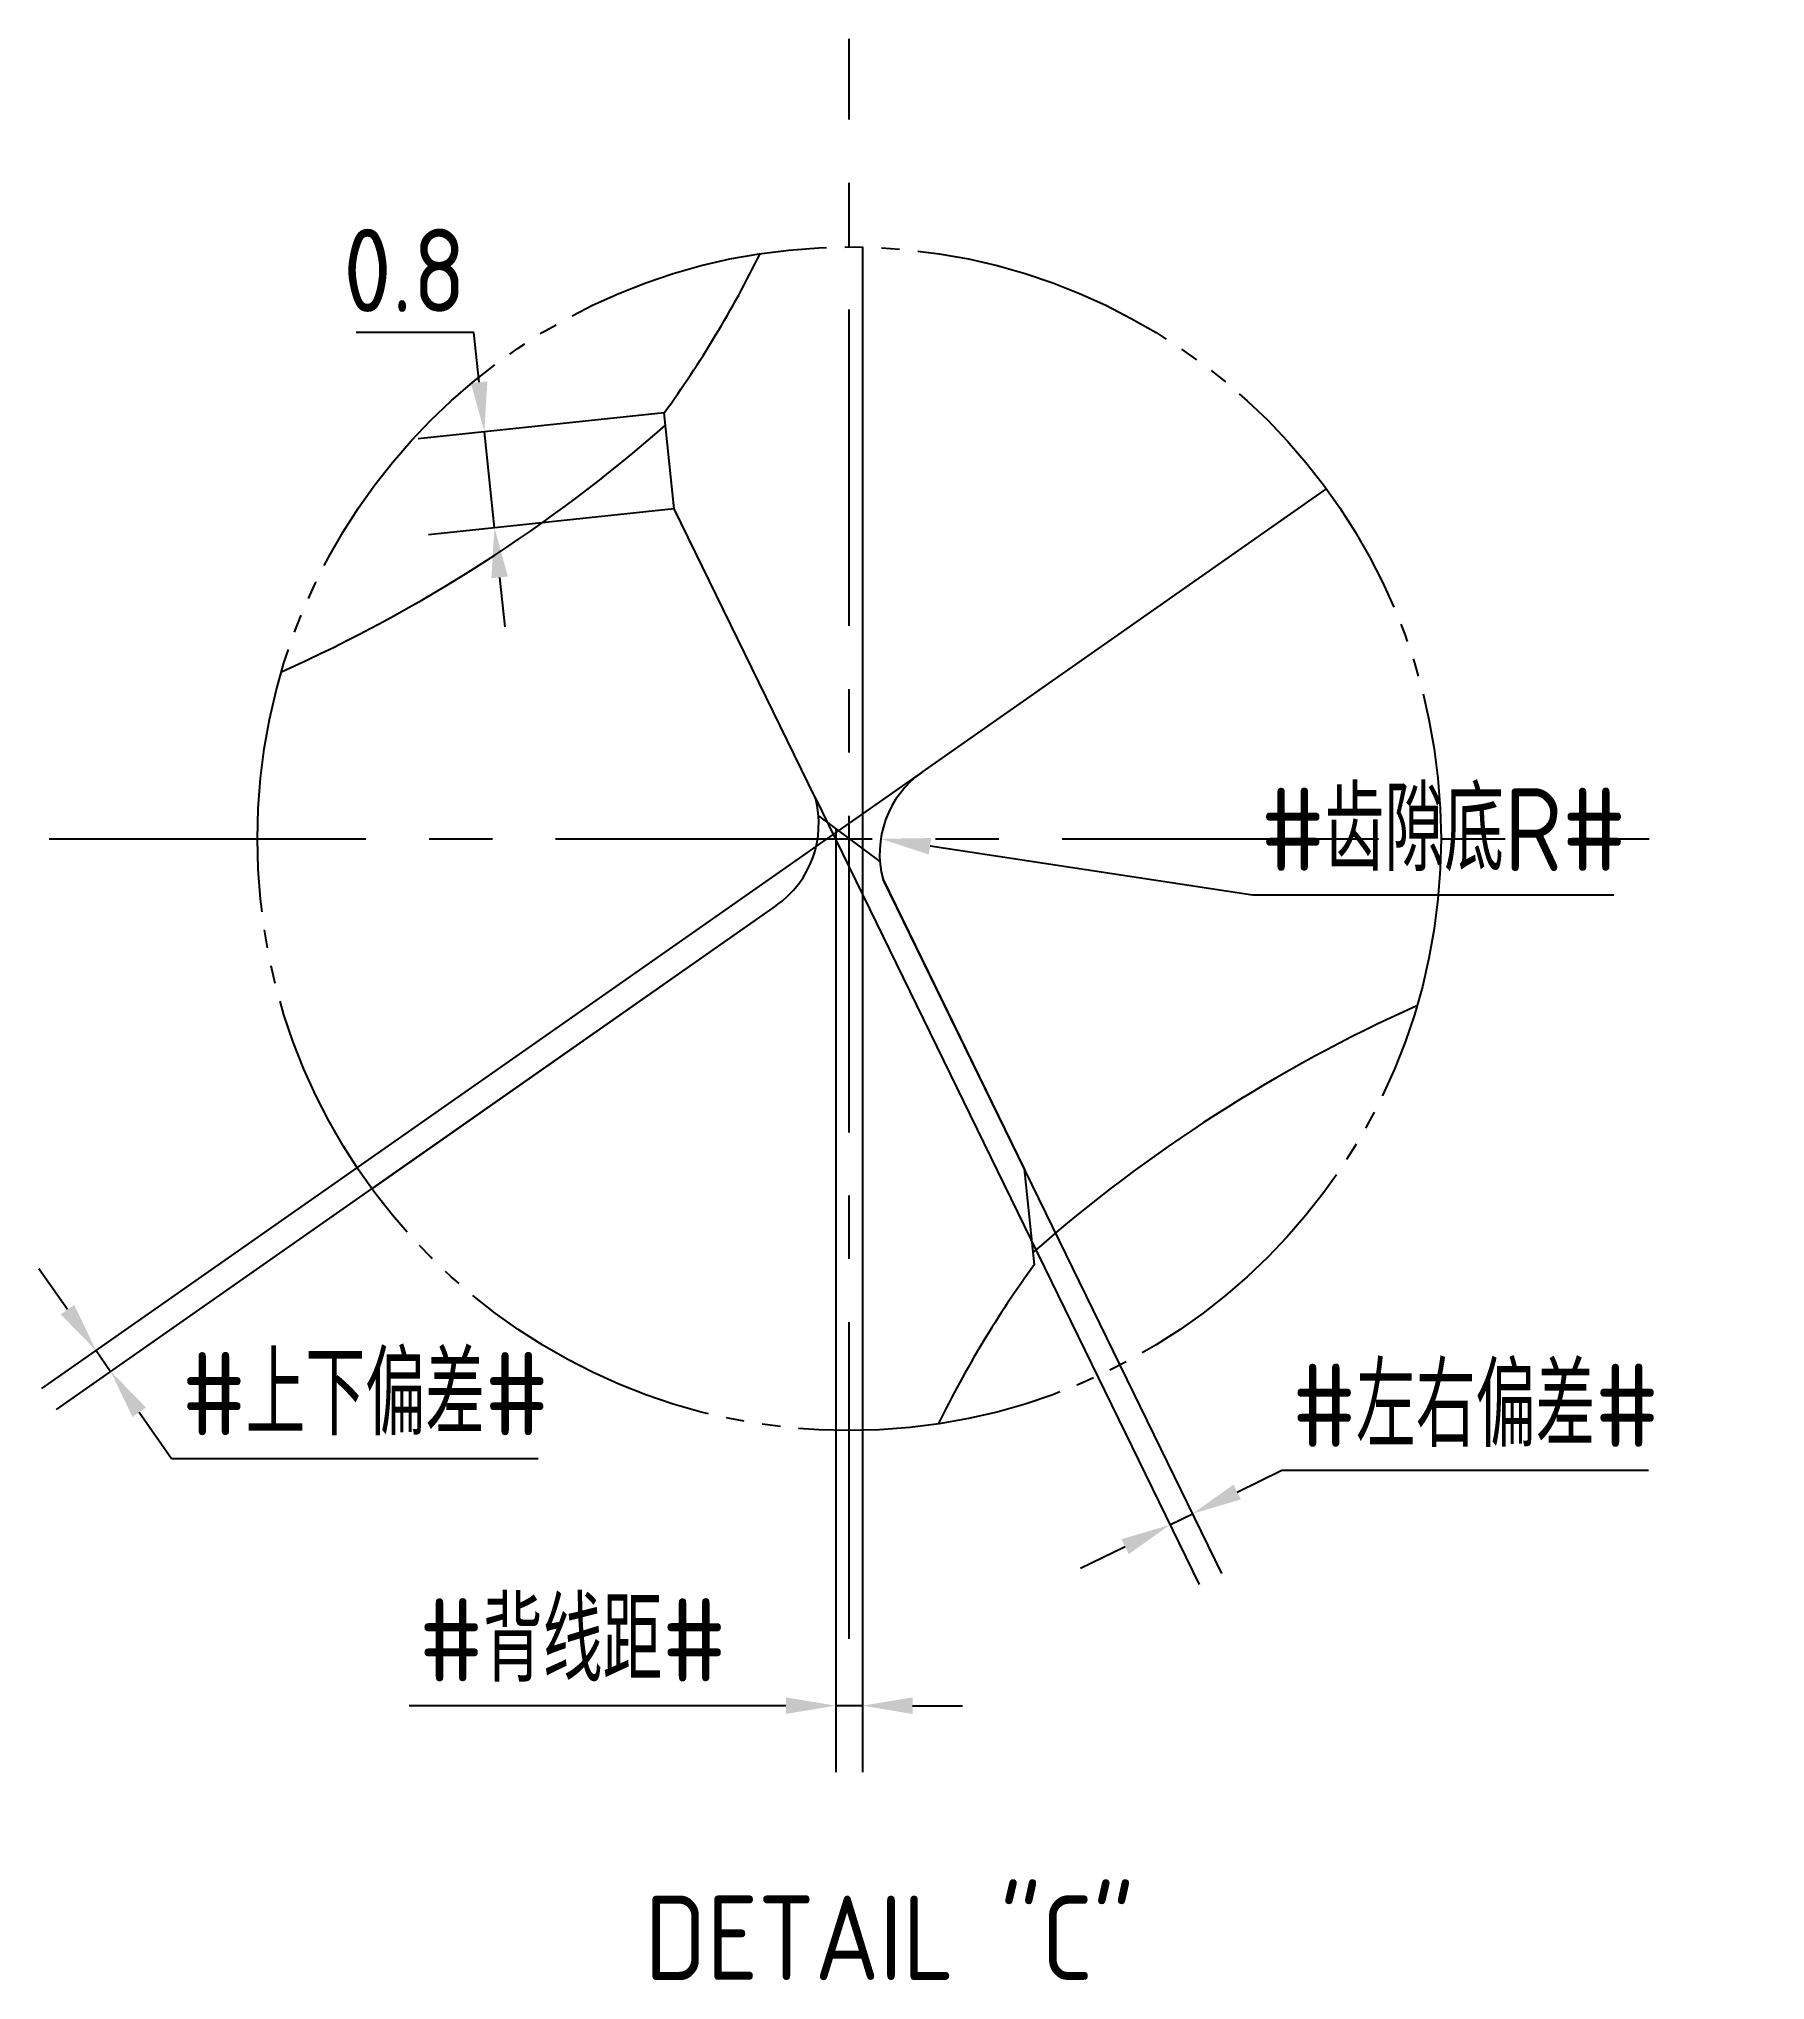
# Model space of a CAD drawing. Header units: millimetres. Extents: x 389.1 to 441, y 46.4 to 104.8.
import ezdxf

# ---------------------------------------------------------------- set-up
doc = ezdxf.new("R2010")
doc.units = ezdxf.units.MM
for name, pattern in [('ACAD_ISO04W100', [30, 24, -3, 0, -3]), ('CENTER', [50.8, 31.75, -6.35, 6.35, -6.35]), ('JIS_09_08', [10.75, 8, -0.55, 0.55, -0.55, 0.55, -0.55])]:
    doc.linetypes.add(name, pattern=pattern)
for name, color, linetype in [('中心线', 2, 'ACAD_ISO04W100'), ('标注', 7, 'Continuous'), ('虚线轮廓', 1, 'Continuous'), ('轮廓', 4, 'Continuous')]:
    doc.layers.add(name, color=color, linetype=linetype)
doc.styles.add('CFST0', font='gbenor.shx', dxfattribs={"bigfont": 'gbcbig.shx'})
doc.dimstyles.new('TYToolDesignC1-1', dxfattribs={"dimtxt": 2.5, "dimasz": 1.5, "dimexe": 2, "dimexo": 0, "dimtad": 1, "dimtoh": 1, "dimdec": 3, "dimdsep": 46, "dimtxsty": 'CFST0', "dimcen": 2.502, "dimclrd": 3, "dimclre": 3, "dimclrt": 3, "dimazin": 2, "dimtfac": 1, "dimtdec": 3, "dimtmove": 0, "dimatfit": 3, "dimfxl": 1, "dimarcsym": 0})

# ---------------------------------------------------------------- blocks, each defined once
blk = doc.blocks.new('*D3')
at = {"layer": 'Defpoints', "color": 0, "transparency": 16777216}
for p in [(407.9, 93.52), (402.485, 92.951), (408.2, 90.63)]:
    blk.add_point(p, dxfattribs=at)
at = {"layer": '标注', "color": 3, "lineweight": -2, "transparency": 16777216}
for p, q in [((402.171, 95.934), (398.628, 95.934)), ((402.328, 94.443), (402.171, 95.934)), ((407.9, 93.52), (400.496, 92.742)), ((402.789, 90.061), (402.485, 92.951)), ((408.2, 90.63), (400.8, 89.852)), ((402.946, 88.569), (403.102, 87.078))]:
    blk.add_line(p, q, dxfattribs=at)
at = {"layer": '标注', "color": 3, "transparency": 16777216}
for points in [[(402.577, 94.469), (402.08, 94.417), (402.485, 92.951)], [(403.194, 88.596), (402.697, 88.543), (402.789, 90.061)]]:
    blk.add_solid(points, dxfattribs=at)
at = {"layer": '标注', "color": 3, "transparency": 16777216, "insert": (400.087, 97.809), "char_height": 2.5, "attachment_point": 5, "style": 'CFST0'}
blk.add_mtext('0.8', dxfattribs=at)
blk = doc.blocks.new('*D1')
at = {"layer": 'Defpoints', "color": 0, "transparency": 16777216}
for p in [(413.87, 80.4), (413.06, 62.9), (413.06, 54.616)]:
    blk.add_point(p, dxfattribs=at)
at = {"layer": '标注', "color": 3, "lineweight": -2, "transparency": 16777216}
for p, q in [((413.87, 80.4), (413.87, 52.616)), ((413.06, 62.9), (413.06, 52.616)), ((411.56, 54.616), (400.225, 54.616)), ((413.87, 54.616), (413.06, 54.616)), ((415.37, 54.616), (416.87, 54.616))]:
    blk.add_line(p, q, dxfattribs=at)
at = {"layer": '标注', "color": 3, "transparency": 16777216}
for points in [[(411.56, 54.866), (411.56, 54.366), (413.06, 54.616)], [(415.37, 54.866), (415.37, 54.366), (413.87, 54.616)]]:
    blk.add_solid(points, dxfattribs=at)
at = {"layer": '标注', "color": 3, "transparency": 16777216, "insert": (405.143, 56.588), "char_height": 2.5, "attachment_point": 5, "style": 'CFST0'}
blk.add_mtext('#背线距#', dxfattribs=at)
blk = doc.blocks.new('*D2')
at = {"layer": 'Defpoints', "color": 0, "transparency": 16777216}
for p in [(412.45, 81.93), (414.48, 79.48), (423.792, 60.388)]:
    blk.add_point(p, dxfattribs=at)
at = {"layer": '标注', "color": 3, "lineweight": -2, "transparency": 16777216}
for p, q in [((412.45, 81.93), (423.994, 58.261)), ((414.48, 79.48), (424.669, 58.59)), ((425.14, 61.045), (426.488, 61.703)), ((426.488, 61.703), (437.518, 61.703)), ((423.117, 60.059), (423.792, 60.388)), ((421.769, 59.401), (420.421, 58.744))]:
    blk.add_line(p, q, dxfattribs=at)
at = {"layer": '标注', "color": 3, "transparency": 16777216}
for points in [[(425.031, 61.27), (425.25, 60.821), (423.792, 60.388)], [(421.66, 59.626), (421.879, 59.176), (423.117, 60.059)]]:
    blk.add_solid(points, dxfattribs=at)
at = {"layer": '标注', "color": 3, "transparency": 16777216, "insert": (432.316, 63.647), "char_height": 2.5, "attachment_point": 5, "style": 'CFST0'}
blk.add_mtext('#左右偏差#', dxfattribs=at)
blk = doc.blocks.new('*D0')
at = {"layer": 'Defpoints', "color": 0, "transparency": 16777216}
for p in [(415.67, 82.72), (411.27, 78.7), (391.24, 64.675)]:
    blk.add_point(p, dxfattribs=at)
at = {"layer": '标注', "color": 3, "lineweight": -2, "transparency": 16777216}
for p, q in [((415.67, 82.72), (389.161, 64.158)), ((411.27, 78.7), (389.602, 63.528)), ((389.939, 66.534), (389.078, 67.763)), ((390.799, 65.305), (391.24, 64.675)), ((392.1, 63.446), (393.075, 62.054)), ((393.075, 62.054), (404.105, 62.054))]:
    blk.add_line(p, q, dxfattribs=at)
at = {"layer": '标注', "color": 3, "transparency": 16777216}
for points in [[(390.143, 66.677), (389.734, 66.39), (390.799, 65.305)], [(392.305, 63.59), (391.896, 63.303), (391.24, 64.675)]]:
    blk.add_solid(points, dxfattribs=at)
at = {"layer": '标注', "color": 3, "transparency": 16777216, "insert": (398.902, 63.998), "char_height": 2.5, "attachment_point": 5, "style": 'CFST0'}
blk.add_mtext('#上下偏差#', dxfattribs=at)
blk = doc.blocks.new('*D5')
at = {"color": 3, "lineweight": -2, "transparency": 16777216}
for p, q in [((425.598, 79.004), (415.897, 80.477)), ((436.474, 79.004), (425.598, 79.004))]:
    blk.add_line(p, q, dxfattribs=at)
at = {"color": 3, "transparency": 16777216}
blk.add_solid([(415.935, 80.725), (415.86, 80.23), (414.414, 80.703)], dxfattribs=at)
at = {"layer": 'Defpoints', "color": 0, "transparency": 16777216}
for p in [(414.414, 80.703), (417.38, 80.252)]:
    blk.add_point(p, dxfattribs=at)
at = {"color": 3, "transparency": 16777216, "insert": (431.349, 80.976), "char_height": 2.5, "attachment_point": 5, "style": 'CFST0'}
blk.add_mtext('#齿隙底R#', dxfattribs=at)

msp = doc.modelspace()

# ---------------------------------------------------------------- linework, layer by layer
at = {"layer": '中心线', "linetype": 'CENTER', "ltscale": 0.3}
for p, q in [((413.4648, 56.6292), (413.4648, 104.7761)), ((389.3914, 80.7027), (437.5383, 80.7027))]:
    msp.add_line(p, q, dxfattribs=at)
at = {"layer": '虚线轮廓', "color": 7, "linetype": 'JIS_09_08'}
msp.add_circle((413.4648, 80.7027), 17.8098, dxfattribs=at)
at = {"layer": '轮廓'}
for p, q in [((413.8717, 80.4006), (413.8717, 98.5079)), ((408.202, 90.633), (407.8985, 93.5203)), ((415.6597, 82.7097), (427.8295, 91.2311)), ((412.4469, 81.9295), (408.202, 90.633)), ((412.5398, 81.3894), (414.3898, 80.0159)), ((413.0579, 81.0048), (413.0579, 62.8975)), ((414.4827, 79.4758), (418.7277, 70.7723)), ((411.2699, 78.6956), (399.1001, 70.1743)), ((418.7277, 70.7723), (419.0311, 67.8851))]:
    msp.add_line(p, q, dxfattribs=at)
for centre, radius, start, end in [((381.1912, 112.881), 32.9867, 324.060704, 333.785557), ((377.7068, 127.5298), 45.7805, 294.07109, 311.325589), ((417.3805, 80.2523), 3, 125, 195), ((409.5492, 81.1531), 3, 305, 15), ((449.2228, 33.8756), 45.7805, 114.07109, 131.325589), ((445.7384, 48.5243), 32.9867, 144.060704, 153.785557)]:
    msp.add_arc(centre, radius, start, end, dxfattribs=at)

# ---------------------------------------------------------------- texts
at = {"color": 3, "insert": (407.3075, 48.9002), "char_height": 2.53935, "width": 21.860635, "attachment_point": 1, "style": 'CFST0'}
msp.add_mtext('DETAIL "C"', dxfattribs=at)

# ---------------------------------------------------------------- dimensions: what is measured, and where the dimension line sits
dim = msp.add_radius_dim(center=(417.3805, 80.2523), mpoint=(414.4145, 80.7027), text='#齿隙底R#', dimstyle='TYToolDesignC1-1')
dim.commit()
dim.dimension.update_dxf_attribs({"geometry": '*D5', "text_midpoint": (425.5983, 79.0044), "dimtype": 164})
at = {"layer": '标注'}
dim = msp.add_linear_dim(base=(402.485, 92.9509), p1=(408.2, 90.63), p2=(407.9, 93.52), angle=276.000001, text='0.8', dimstyle='TYToolDesignC1-1', dxfattribs=at)
dim.commit()
dim.dimension.update_dxf_attribs({"geometry": '*D3', "text_midpoint": (400.0873, 97.8094)})
for base, p1, p2, angle, text, picture, middle in [((391.2401, 64.6749), (415.67, 82.72), (411.27, 78.7), 305.000001, '#上下偏差#', '*D0', (398.9024, 62.0541)), ((423.7919, 60.3877), (412.45, 81.93), (414.48, 79.48), 26, '#左右偏差#', '*D2', (432.3155, 61.7028))]:
    dim = msp.add_linear_dim(base=base, p1=p1, p2=p2, angle=angle, text=text, dimstyle='TYToolDesignC1-1', dxfattribs=at)
    dim.commit()
    dim.dimension.update_dxf_attribs({"geometry": picture, "text_midpoint": middle, "dimtype": 160})
dim = msp.add_linear_dim(base=(413.06, 54.6163), p1=(413.87, 80.4), p2=(413.06, 62.9), text='#背线距#', dimstyle='TYToolDesignC1-1', dxfattribs=at)
dim.commit()
dim.dimension.update_dxf_attribs({"geometry": '*D1', "text_midpoint": (405.1427, 54.6163), "dimtype": 160})

doc.saveas('drawing.dxf')
